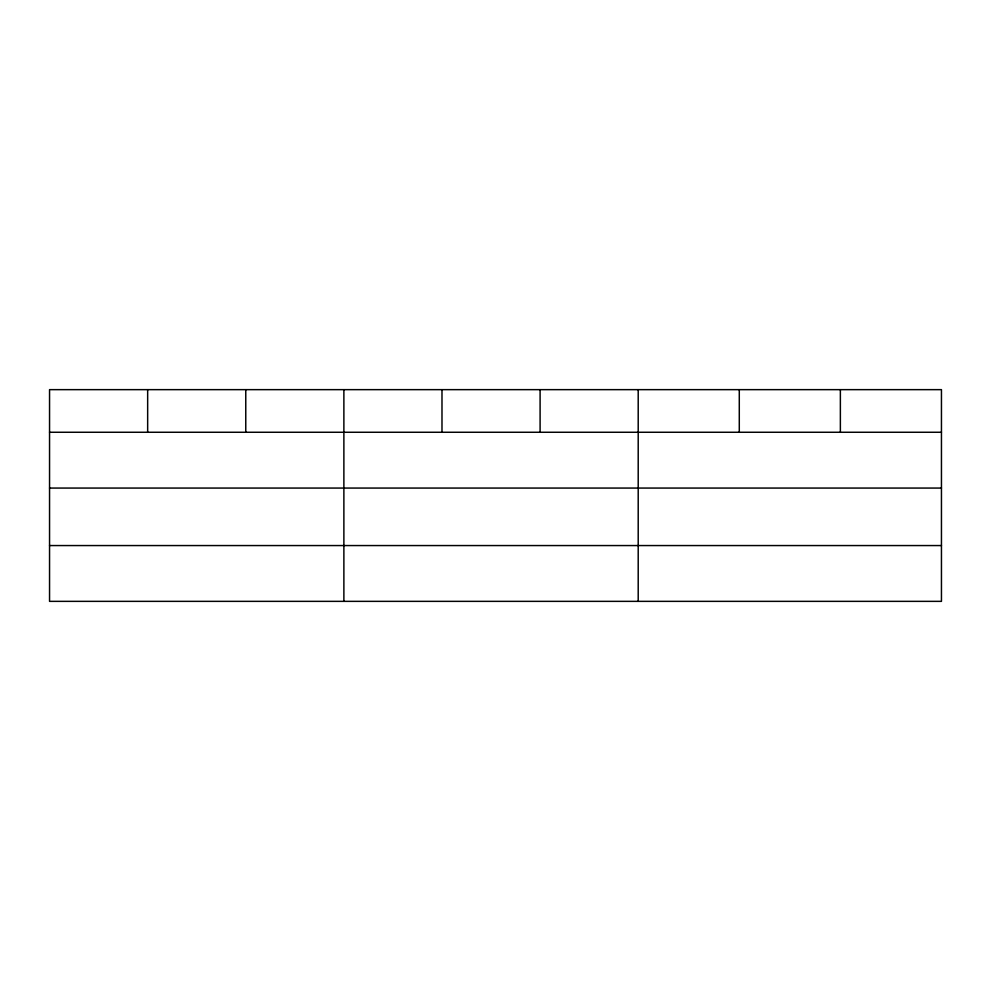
<?xml version="1.0" encoding="UTF-8"?>
<svg xmlns="http://www.w3.org/2000/svg" width="991" height="991" viewBox="0 0 991 991"><rect width="100%" height="100%" fill="white"/><g stroke="black" fill="none" stroke-linecap="round" stroke-linejoin="round"><path stroke-width="1.49" d="M941.45 488.067L941.45 389.649L49.55 389.649L49.55 601.351L941.45 601.351L941.45 488.067L49.55 488.067M49.55 432.262L941.45 432.262M49.55 545.558L941.45 545.558M840.368 389.649L840.368 432.262M739.286 389.649L739.286 432.262M638.204 389.649L638.204 601.351M540.095 389.649L540.095 432.262M441.986 389.649L441.986 432.262M343.877 389.649L343.877 601.351M245.768 389.649L245.768 432.262M147.659 389.649L147.659 432.262"/></g></svg>
